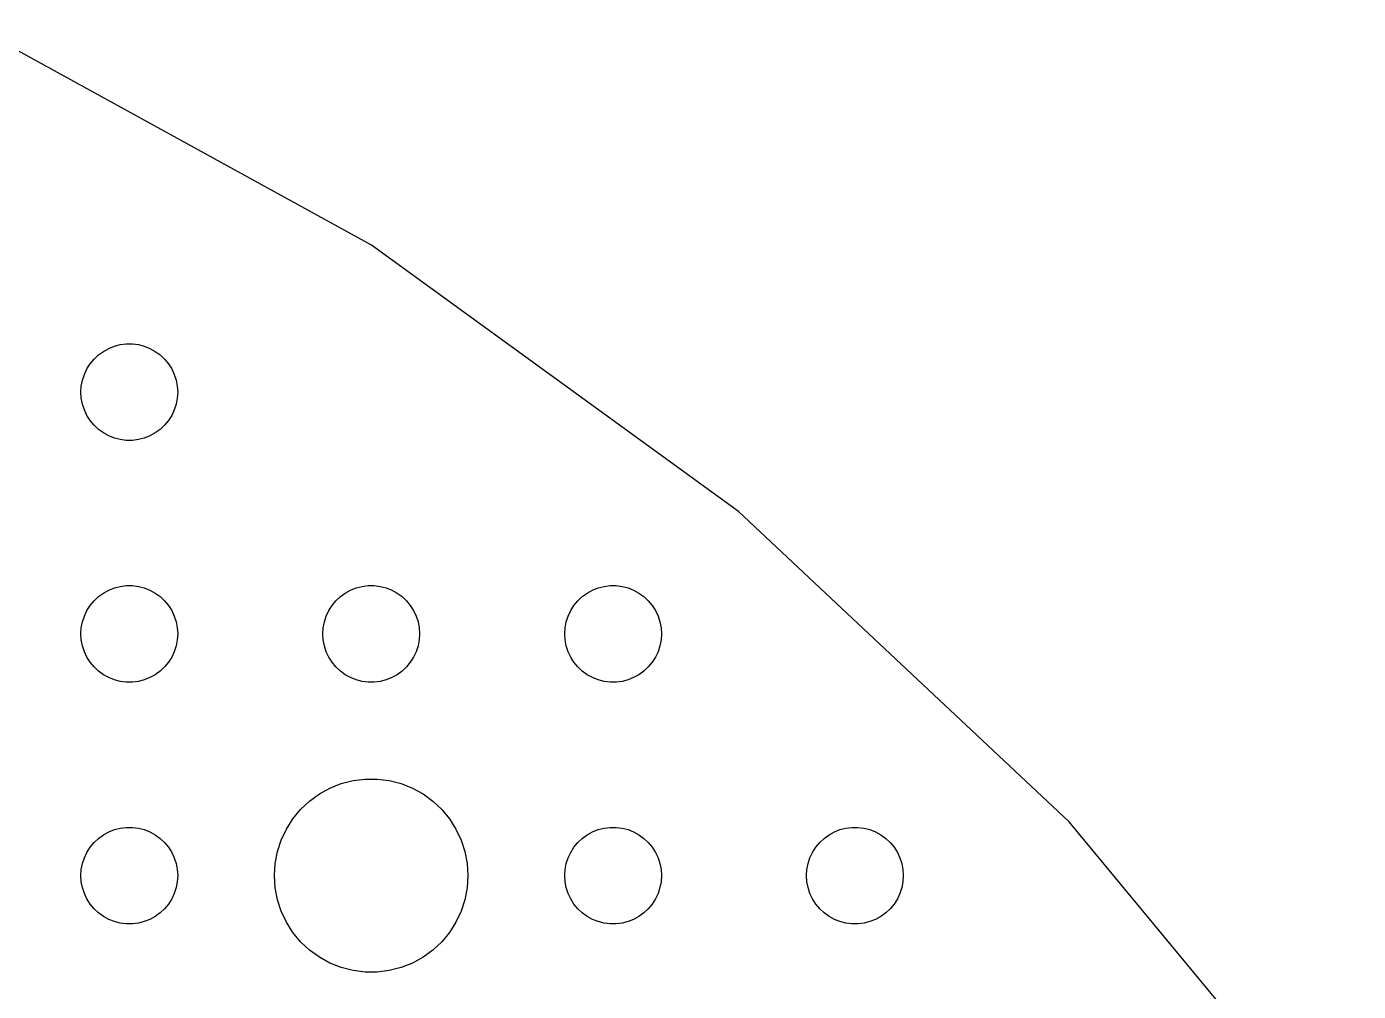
# Model space of a CAD drawing. Header units: metres. Extents: x -112 to 112, y -112 to 112.
# Drawn here: x 49.32 to 90.61, y 71.41 to 101.34 of the extents above; entities that cross this region are included whole.
import ezdxf

# ---------------------------------------------------------------- set-up
doc = ezdxf.new("R2010")
doc.units = ezdxf.units.M

msp = doc.modelspace()

# ---------------------------------------------------------------- linework, layer by layer
for p, q in [((60.0126, 94.5647), (47.6873, 101.341)), ((71.3915, 86.2975), (60.0126, 94.5647)), ((51.5439, 91.1558), (51.6963, 91.2665)), ((51.6963, 91.2665), (51.8613, 91.3572)), ((51.8613, 91.3572), (52.0365, 91.4266)), ((52.0365, 91.4266), (52.2189, 91.4734)), ((52.2189, 91.4734), (52.4058, 91.497)), ((52.4058, 91.497), (52.5942, 91.497)), ((52.5942, 91.497), (52.7811, 91.4734)), ((52.7811, 91.4734), (52.9635, 91.4266)), ((52.9635, 91.4266), (53.1387, 91.3572)), ((53.1387, 91.3572), (53.3037, 91.2665)), ((53.3037, 91.2665), (53.4561, 91.1558)), ((51.1855, 90.7226), (51.2865, 90.8817)), ((51.2865, 90.8817), (51.4065, 91.0268)), ((51.4065, 91.0268), (51.5439, 91.1558)), ((53.4561, 91.1558), (53.5934, 91.0268)), ((53.5934, 91.0268), (53.7135, 90.8817)), ((53.7135, 90.8817), (53.8145, 90.7226)), ((51.0471, 90.373), (51.1053, 90.5522)), ((51.1053, 90.5522), (51.1855, 90.7226)), ((53.8145, 90.7226), (53.8947, 90.5522)), ((53.8947, 90.5522), (53.9529, 90.373)), ((51, 90), (51.0118, 90.188)), ((51.0118, 90.188), (51.0471, 90.373)), ((53.9529, 90.373), (53.9882, 90.188)), ((53.9882, 90.188), (54, 90)), ((51.0118, 89.812), (51, 90)), ((51.0471, 89.627), (51.0118, 89.812)), ((51.1053, 89.4478), (51.0471, 89.627)), ((53.9529, 89.627), (53.8947, 89.4478)), ((53.9882, 89.812), (53.9529, 89.627)), ((54, 90), (53.9882, 89.812)), ((51.1855, 89.2774), (51.1053, 89.4478)), ((51.2865, 89.1183), (51.1855, 89.2774)), ((53.8145, 89.2774), (53.7135, 89.1183)), ((53.8947, 89.4478), (53.8145, 89.2774)), ((51.4065, 88.9732), (51.2865, 89.1183)), ((51.5439, 88.8442), (51.4065, 88.9732)), ((51.6963, 88.7335), (51.5439, 88.8442)), ((53.4561, 88.8442), (53.3037, 88.7335)), ((53.5934, 88.9732), (53.4561, 88.8442)), ((53.7135, 89.1183), (53.5934, 88.9732)), ((51.8613, 88.6428), (51.6963, 88.7335)), ((52.0365, 88.5734), (51.8613, 88.6428)), ((52.2189, 88.5266), (52.0365, 88.5734)), ((52.4058, 88.503), (52.2189, 88.5266)), ((52.5942, 88.503), (52.4058, 88.503)), ((52.7811, 88.5266), (52.5942, 88.503)), ((52.9635, 88.5734), (52.7811, 88.5266)), ((53.1387, 88.6428), (52.9635, 88.5734)), ((53.3037, 88.7335), (53.1387, 88.6428)), ((81.6445, 76.6693), (71.3915, 86.2975)), ((51.6963, 83.7665), (51.8613, 83.8572)), ((51.8613, 83.8572), (52.0365, 83.9266)), ((52.0365, 83.9266), (52.2189, 83.9734)), ((52.2189, 83.9734), (52.4058, 83.997)), ((52.4058, 83.997), (52.5942, 83.997)), ((52.5942, 83.997), (52.7811, 83.9734)), ((52.7811, 83.9734), (52.9635, 83.9266)), ((52.9635, 83.9266), (53.1387, 83.8572)), ((53.1387, 83.8572), (53.3037, 83.7665)), ((59.1963, 83.7665), (59.3613, 83.8572)), ((59.3613, 83.8572), (59.5365, 83.9266)), ((59.5365, 83.9266), (59.7189, 83.9734)), ((59.7189, 83.9734), (59.9058, 83.997)), ((59.9058, 83.997), (60.0942, 83.997)), ((60.0942, 83.997), (60.2811, 83.9734)), ((60.2811, 83.9734), (60.4635, 83.9266)), ((60.4635, 83.9266), (60.6387, 83.8572)), ((60.6387, 83.8572), (60.8037, 83.7665)), ((66.6963, 83.7665), (66.8613, 83.8572)), ((66.8613, 83.8572), (67.0365, 83.9266)), ((67.0365, 83.9266), (67.2189, 83.9734)), ((67.2189, 83.9734), (67.4058, 83.997)), ((67.4058, 83.997), (67.5942, 83.997)), ((67.5942, 83.997), (67.7811, 83.9734)), ((67.7811, 83.9734), (67.9635, 83.9266)), ((67.9635, 83.9266), (68.1387, 83.8572)), ((68.1387, 83.8572), (68.3037, 83.7665)), ((51.2865, 83.3817), (51.4065, 83.5268)), ((51.4065, 83.5268), (51.5439, 83.6558)), ((51.5439, 83.6558), (51.6963, 83.7665)), ((53.3037, 83.7665), (53.4561, 83.6558)), ((53.4561, 83.6558), (53.5934, 83.5268)), ((53.5934, 83.5268), (53.7135, 83.3817)), ((58.7865, 83.3817), (58.9065, 83.5268)), ((58.9065, 83.5268), (59.0439, 83.6558)), ((59.0439, 83.6558), (59.1963, 83.7665)), ((60.8037, 83.7665), (60.9561, 83.6558)), ((60.9561, 83.6558), (61.0934, 83.5268)), ((61.0934, 83.5268), (61.2135, 83.3817)), ((66.2865, 83.3817), (66.4065, 83.5268)), ((66.4065, 83.5268), (66.5439, 83.6558)), ((66.5439, 83.6558), (66.6963, 83.7665)), ((68.3037, 83.7665), (68.4561, 83.6558)), ((68.4561, 83.6558), (68.5934, 83.5268)), ((68.5934, 83.5268), (68.7135, 83.3817)), ((51.0471, 82.873), (51.1053, 83.0522)), ((51.1053, 83.0522), (51.1855, 83.2226)), ((51.1855, 83.2226), (51.2865, 83.3817)), ((53.7135, 83.3817), (53.8145, 83.2226)), ((53.8145, 83.2226), (53.8947, 83.0522)), ((53.8947, 83.0522), (53.9529, 82.873)), ((58.5471, 82.873), (58.6053, 83.0522)), ((58.6053, 83.0522), (58.6855, 83.2226)), ((58.6855, 83.2226), (58.7865, 83.3817)), ((61.2135, 83.3817), (61.3145, 83.2226)), ((61.3145, 83.2226), (61.3947, 83.0522)), ((61.3947, 83.0522), (61.4529, 82.873)), ((66.0471, 82.873), (66.1053, 83.0522)), ((66.1053, 83.0522), (66.1855, 83.2226)), ((66.1855, 83.2226), (66.2865, 83.3817)), ((68.7135, 83.3817), (68.8145, 83.2226)), ((68.8145, 83.2226), (68.8947, 83.0522)), ((68.8947, 83.0522), (68.9529, 82.873)), ((51, 82.5), (51.0118, 82.688)), ((51.0118, 82.688), (51.0471, 82.873)), ((53.9529, 82.873), (53.9882, 82.688)), ((53.9882, 82.688), (54, 82.5)), ((58.5, 82.5), (58.5118, 82.688)), ((58.5118, 82.688), (58.5471, 82.873)), ((61.4529, 82.873), (61.4882, 82.688)), ((61.4882, 82.688), (61.5, 82.5)), ((66, 82.5), (66.0118, 82.688)), ((66.0118, 82.688), (66.0471, 82.873)), ((68.9529, 82.873), (68.9882, 82.688)), ((68.9882, 82.688), (69, 82.5)), ((51.0118, 82.312), (51, 82.5)), ((51.0471, 82.127), (51.0118, 82.312)), ((53.9882, 82.312), (53.9529, 82.127)), ((54, 82.5), (53.9882, 82.312)), ((58.5118, 82.312), (58.5, 82.5)), ((58.5471, 82.127), (58.5118, 82.312)), ((61.4882, 82.312), (61.4529, 82.127)), ((61.5, 82.5), (61.4882, 82.312)), ((66.0118, 82.312), (66, 82.5)), ((66.0471, 82.127), (66.0118, 82.312)), ((68.9882, 82.312), (68.9529, 82.127)), ((69, 82.5), (68.9882, 82.312)), ((51.1053, 81.9478), (51.0471, 82.127)), ((51.1855, 81.7774), (51.1053, 81.9478)), ((51.2865, 81.6183), (51.1855, 81.7774)), ((53.8145, 81.7774), (53.7135, 81.6183)), ((53.8947, 81.9478), (53.8145, 81.7774)), ((53.9529, 82.127), (53.8947, 81.9478)), ((58.6053, 81.9478), (58.5471, 82.127)), ((58.6855, 81.7774), (58.6053, 81.9478)), ((58.7865, 81.6183), (58.6855, 81.7774)), ((61.3145, 81.7774), (61.2135, 81.6183)), ((61.3947, 81.9478), (61.3145, 81.7774)), ((61.4529, 82.127), (61.3947, 81.9478)), ((66.1053, 81.9478), (66.0471, 82.127)), ((66.1855, 81.7774), (66.1053, 81.9478)), ((66.2865, 81.6183), (66.1855, 81.7774)), ((68.8145, 81.7774), (68.7135, 81.6183)), ((68.8947, 81.9478), (68.8145, 81.7774)), ((68.9529, 82.127), (68.8947, 81.9478)), ((51.4065, 81.4732), (51.2865, 81.6183)), ((51.5439, 81.3442), (51.4065, 81.4732)), ((53.5934, 81.4732), (53.4561, 81.3442)), ((53.7135, 81.6183), (53.5934, 81.4732)), ((58.9065, 81.4732), (58.7865, 81.6183)), ((59.0439, 81.3442), (58.9065, 81.4732)), ((61.0934, 81.4732), (60.9561, 81.3442)), ((61.2135, 81.6183), (61.0934, 81.4732)), ((66.4065, 81.4732), (66.2865, 81.6183)), ((66.5439, 81.3442), (66.4065, 81.4732)), ((68.5934, 81.4732), (68.4561, 81.3442)), ((68.7135, 81.6183), (68.5934, 81.4732)), ((51.6963, 81.2335), (51.5439, 81.3442)), ((51.8613, 81.1428), (51.6963, 81.2335)), ((52.0365, 81.0734), (51.8613, 81.1428)), ((52.2189, 81.0266), (52.0365, 81.0734)), ((52.4058, 81.003), (52.2189, 81.0266)), ((52.5942, 81.003), (52.4058, 81.003)), ((52.7811, 81.0266), (52.5942, 81.003)), ((52.9635, 81.0734), (52.7811, 81.0266)), ((53.1387, 81.1428), (52.9635, 81.0734)), ((53.3037, 81.2335), (53.1387, 81.1428)), ((53.4561, 81.3442), (53.3037, 81.2335)), ((59.1963, 81.2335), (59.0439, 81.3442)), ((59.3613, 81.1428), (59.1963, 81.2335)), ((59.5365, 81.0734), (59.3613, 81.1428)), ((59.7189, 81.0266), (59.5365, 81.0734)), ((59.9058, 81.003), (59.7189, 81.0266)), ((60.0942, 81.003), (59.9058, 81.003)), ((60.2811, 81.0266), (60.0942, 81.003)), ((60.4635, 81.0734), (60.2811, 81.0266)), ((60.6387, 81.1428), (60.4635, 81.0734)), ((60.8037, 81.2335), (60.6387, 81.1428)), ((60.9561, 81.3442), (60.8037, 81.2335)), ((66.6963, 81.2335), (66.5439, 81.3442)), ((66.8613, 81.1428), (66.6963, 81.2335)), ((67.0365, 81.0734), (66.8613, 81.1428)), ((67.2189, 81.0266), (67.0365, 81.0734)), ((67.4058, 81.003), (67.2189, 81.0266)), ((67.5942, 81.003), (67.4058, 81.003)), ((67.7811, 81.0266), (67.5942, 81.003)), ((67.9635, 81.0734), (67.7811, 81.0266)), ((68.1387, 81.1428), (67.9635, 81.0734)), ((68.3037, 81.2335), (68.1387, 81.1428)), ((68.4561, 81.3442), (68.3037, 81.2335)), ((58.3925, 77.533), (58.7227, 77.7145)), ((58.7227, 77.7145), (59.0729, 77.8532)), ((59.0729, 77.8532), (59.4379, 77.9469)), ((59.4379, 77.9469), (59.8116, 77.9941)), ((59.8116, 77.9941), (60.1884, 77.9941)), ((60.1884, 77.9941), (60.5621, 77.9469)), ((60.5621, 77.9469), (60.927, 77.8532)), ((60.927, 77.8532), (61.2773, 77.7145)), ((61.2773, 77.7145), (61.6075, 77.533)), ((57.8131, 77.0536), (58.0877, 77.3115)), ((58.0877, 77.3115), (58.3925, 77.533)), ((61.6075, 77.533), (61.9123, 77.3115)), ((61.9123, 77.3115), (62.1869, 77.0536)), ((57.5729, 76.7634), (57.8131, 77.0536)), ((62.1869, 77.0536), (62.427, 76.7634)), ((51.8613, 76.3572), (52.0365, 76.4266)), ((52.0365, 76.4266), (52.2189, 76.4734)), ((52.2189, 76.4734), (52.4058, 76.497)), ((52.4058, 76.497), (52.5942, 76.497)), ((52.5942, 76.497), (52.7811, 76.4734)), ((52.7811, 76.4734), (52.9635, 76.4266)), ((52.9635, 76.4266), (53.1387, 76.3572)), ((57.2107, 76.1044), (57.3711, 76.4453)), ((57.3711, 76.4453), (57.5729, 76.7634)), ((62.427, 76.7634), (62.6289, 76.4453)), ((62.6289, 76.4453), (62.7893, 76.1044)), ((66.8613, 76.3572), (67.0365, 76.4266)), ((67.0365, 76.4266), (67.2189, 76.4734)), ((67.2189, 76.4734), (67.4058, 76.497)), ((67.4058, 76.497), (67.5942, 76.497)), ((67.5942, 76.497), (67.7811, 76.4734)), ((67.7811, 76.4734), (67.9635, 76.4266)), ((67.9635, 76.4266), (68.1387, 76.3572)), ((74.3613, 76.3572), (74.5365, 76.4266)), ((74.5365, 76.4266), (74.7189, 76.4734)), ((74.7189, 76.4734), (74.9058, 76.497)), ((74.9058, 76.497), (75.0942, 76.497)), ((75.0942, 76.497), (75.2811, 76.4734)), ((75.2811, 76.4734), (75.4635, 76.4266)), ((75.4635, 76.4266), (75.6387, 76.3572)), ((90.6099, 65.8319), (81.6445, 76.6693)), ((51.2865, 75.8817), (51.4065, 76.0268)), ((51.4065, 76.0268), (51.5439, 76.1558)), ((51.5439, 76.1558), (51.6963, 76.2665)), ((51.6963, 76.2665), (51.8613, 76.3572)), ((53.1387, 76.3572), (53.3037, 76.2665)), ((53.3037, 76.2665), (53.4561, 76.1558)), ((53.4561, 76.1558), (53.5934, 76.0268)), ((53.5934, 76.0268), (53.7135, 75.8817)), ((57.0942, 75.7461), (57.2107, 76.1044)), ((62.7893, 76.1044), (62.9057, 75.7461)), ((66.2865, 75.8817), (66.4065, 76.0268)), ((66.4065, 76.0268), (66.5439, 76.1558)), ((66.5439, 76.1558), (66.6963, 76.2665)), ((66.6963, 76.2665), (66.8613, 76.3572)), ((68.1387, 76.3572), (68.3037, 76.2665)), ((68.3037, 76.2665), (68.4561, 76.1558)), ((68.4561, 76.1558), (68.5934, 76.0268)), ((68.5934, 76.0268), (68.7135, 75.8817)), ((73.7865, 75.8817), (73.9065, 76.0268)), ((73.9065, 76.0268), (74.0439, 76.1558)), ((74.0439, 76.1558), (74.1963, 76.2665)), ((74.1963, 76.2665), (74.3613, 76.3572)), ((75.6387, 76.3572), (75.8037, 76.2665)), ((75.8037, 76.2665), (75.9561, 76.1558)), ((75.9561, 76.1558), (76.0934, 76.0268)), ((76.0934, 76.0268), (76.2135, 75.8817)), ((51.1053, 75.5522), (51.1855, 75.7226)), ((51.1855, 75.7226), (51.2865, 75.8817)), ((53.7135, 75.8817), (53.8145, 75.7226)), ((53.8145, 75.7226), (53.8947, 75.5522)), ((57.0237, 75.376), (57.0942, 75.7461)), ((62.9057, 75.7461), (62.9763, 75.376)), ((66.1053, 75.5522), (66.1855, 75.7226)), ((66.1855, 75.7226), (66.2865, 75.8817)), ((68.7135, 75.8817), (68.8145, 75.7226)), ((68.8145, 75.7226), (68.8947, 75.5522)), ((73.6053, 75.5522), (73.6855, 75.7226)), ((73.6855, 75.7226), (73.7865, 75.8817)), ((76.2135, 75.8817), (76.3145, 75.7226)), ((76.3145, 75.7226), (76.3947, 75.5522)), ((51, 75), (51.0118, 75.188)), ((51.0118, 75.188), (51.0471, 75.373)), ((51.0471, 75.373), (51.1053, 75.5522)), ((53.8947, 75.5522), (53.9529, 75.373)), ((53.9529, 75.373), (53.9882, 75.188)), ((53.9882, 75.188), (54, 75)), ((57, 75), (57.0237, 75.376)), ((62.9763, 75.376), (63, 75)), ((66, 75), (66.0118, 75.188)), ((66.0118, 75.188), (66.0471, 75.373)), ((66.0471, 75.373), (66.1053, 75.5522)), ((68.8947, 75.5522), (68.9529, 75.373)), ((68.9529, 75.373), (68.9882, 75.188)), ((68.9882, 75.188), (69, 75)), ((73.5, 75), (73.5118, 75.188)), ((73.5118, 75.188), (73.5471, 75.373)), ((73.5471, 75.373), (73.6053, 75.5522)), ((76.3947, 75.5522), (76.4529, 75.373)), ((76.4529, 75.373), (76.4882, 75.188)), ((76.4882, 75.188), (76.5, 75)), ((51.0118, 74.812), (51, 75)), ((51.0471, 74.627), (51.0118, 74.812)), ((53.9882, 74.812), (53.9529, 74.627)), ((54, 75), (53.9882, 74.812)), ((57.0237, 74.624), (57, 75)), ((63, 75), (62.9763, 74.624)), ((66.0118, 74.812), (66, 75)), ((66.0471, 74.627), (66.0118, 74.812)), ((68.9882, 74.812), (68.9529, 74.627)), ((69, 75), (68.9882, 74.812)), ((73.5118, 74.812), (73.5, 75)), ((73.5471, 74.627), (73.5118, 74.812)), ((76.4882, 74.812), (76.4529, 74.627)), ((76.5, 75), (76.4882, 74.812)), ((51.1053, 74.4478), (51.0471, 74.627)), ((51.1855, 74.2774), (51.1053, 74.4478)), ((53.8947, 74.4478), (53.8145, 74.2774)), ((53.9529, 74.627), (53.8947, 74.4478)), ((57.0942, 74.2539), (57.0237, 74.624)), ((62.9763, 74.624), (62.9057, 74.2539)), ((66.1053, 74.4478), (66.0471, 74.627)), ((66.1855, 74.2774), (66.1053, 74.4478)), ((68.8947, 74.4478), (68.8145, 74.2774)), ((68.9529, 74.627), (68.8947, 74.4478)), ((73.6053, 74.4478), (73.5471, 74.627)), ((73.6855, 74.2774), (73.6053, 74.4478)), ((76.3947, 74.4478), (76.3145, 74.2774)), ((76.4529, 74.627), (76.3947, 74.4478)), ((51.2865, 74.1183), (51.1855, 74.2774)), ((51.4065, 73.9732), (51.2865, 74.1183)), ((51.5439, 73.8442), (51.4065, 73.9732)), ((53.5934, 73.9732), (53.4561, 73.8442)), ((53.7135, 74.1183), (53.5934, 73.9732)), ((53.8145, 74.2774), (53.7135, 74.1183)), ((57.2107, 73.8956), (57.0942, 74.2539)), ((62.9057, 74.2539), (62.7893, 73.8956)), ((66.2865, 74.1183), (66.1855, 74.2774)), ((66.4065, 73.9732), (66.2865, 74.1183)), ((66.5439, 73.8442), (66.4065, 73.9732)), ((68.5934, 73.9732), (68.4561, 73.8442)), ((68.7135, 74.1183), (68.5934, 73.9732)), ((68.8145, 74.2774), (68.7135, 74.1183)), ((73.7865, 74.1183), (73.6855, 74.2774)), ((73.9065, 73.9732), (73.7865, 74.1183)), ((74.0439, 73.8442), (73.9065, 73.9732)), ((76.0934, 73.9732), (75.9561, 73.8442)), ((76.2135, 74.1183), (76.0934, 73.9732)), ((76.3145, 74.2774), (76.2135, 74.1183)), ((51.6963, 73.7335), (51.5439, 73.8442)), ((51.8613, 73.6428), (51.6963, 73.7335)), ((52.0365, 73.5734), (51.8613, 73.6428)), ((52.2189, 73.5266), (52.0365, 73.5734)), ((52.4058, 73.503), (52.2189, 73.5266)), ((52.5942, 73.503), (52.4058, 73.503)), ((52.7811, 73.5266), (52.5942, 73.503)), ((52.9635, 73.5734), (52.7811, 73.5266)), ((53.1387, 73.6428), (52.9635, 73.5734)), ((53.3037, 73.7335), (53.1387, 73.6428)), ((53.4561, 73.8442), (53.3037, 73.7335)), ((57.3711, 73.5547), (57.2107, 73.8956)), ((57.5729, 73.2366), (57.3711, 73.5547)), ((62.6289, 73.5547), (62.427, 73.2366)), ((62.7893, 73.8956), (62.6289, 73.5547)), ((66.6963, 73.7335), (66.5439, 73.8442)), ((66.8613, 73.6428), (66.6963, 73.7335)), ((67.0365, 73.5734), (66.8613, 73.6428)), ((67.2189, 73.5266), (67.0365, 73.5734)), ((67.4058, 73.503), (67.2189, 73.5266)), ((67.5942, 73.503), (67.4058, 73.503)), ((67.7811, 73.5266), (67.5942, 73.503)), ((67.9635, 73.5734), (67.7811, 73.5266)), ((68.1387, 73.6428), (67.9635, 73.5734)), ((68.3037, 73.7335), (68.1387, 73.6428)), ((68.4561, 73.8442), (68.3037, 73.7335)), ((74.1963, 73.7335), (74.0439, 73.8442)), ((74.3613, 73.6428), (74.1963, 73.7335)), ((74.5365, 73.5734), (74.3613, 73.6428)), ((74.7189, 73.5266), (74.5365, 73.5734)), ((74.9058, 73.503), (74.7189, 73.5266)), ((75.0942, 73.503), (74.9058, 73.503)), ((75.2811, 73.5266), (75.0942, 73.503)), ((75.4635, 73.5734), (75.2811, 73.5266)), ((75.6387, 73.6428), (75.4635, 73.5734)), ((75.8037, 73.7335), (75.6387, 73.6428)), ((75.9561, 73.8442), (75.8037, 73.7335)), ((57.8131, 72.9464), (57.5729, 73.2366)), ((62.427, 73.2366), (62.1869, 72.9464)), ((58.0877, 72.6885), (57.8131, 72.9464)), ((58.3925, 72.467), (58.0877, 72.6885)), ((61.9123, 72.6885), (61.6075, 72.467)), ((62.1869, 72.9464), (61.9123, 72.6885)), ((58.7227, 72.2855), (58.3925, 72.467)), ((59.0729, 72.1468), (58.7227, 72.2855)), ((61.2773, 72.2855), (60.927, 72.1468)), ((61.6075, 72.467), (61.2773, 72.2855)), ((59.4379, 72.0531), (59.0729, 72.1468)), ((59.8116, 72.0059), (59.4379, 72.0531)), ((60.1884, 72.0059), (59.8116, 72.0059)), ((60.5621, 72.0531), (60.1884, 72.0059)), ((60.927, 72.1468), (60.5621, 72.0531))]:
    msp.add_line(p, q)

doc.saveas('drawing.dxf')
